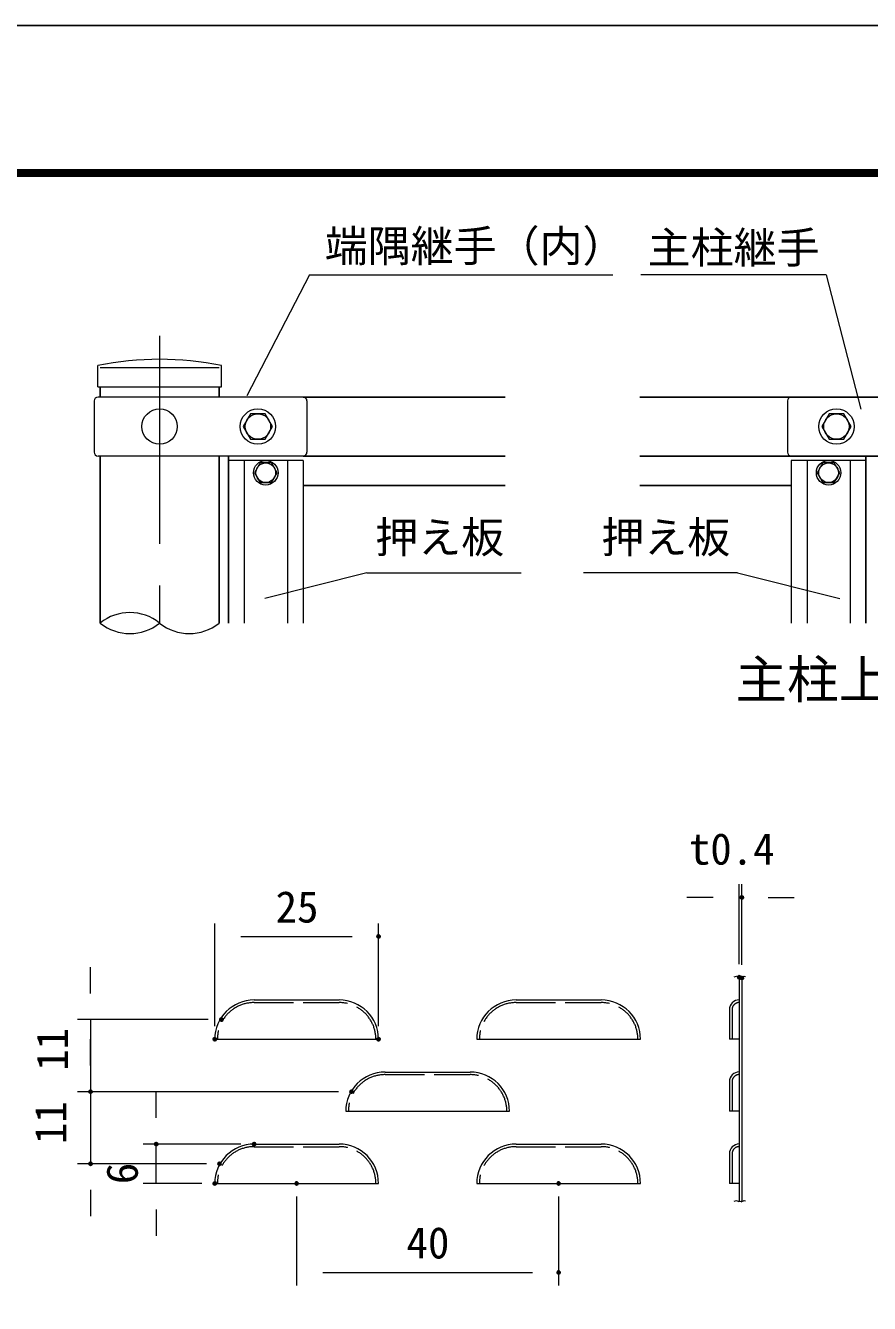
# Model space of a CAD drawing. Units: millimetres, scale not verified, with parts at other scales. Extents: x -4200 to 4200, y -2970 to 2970.
# Drawn here: x 713 to 2001, y 1019 to 2970 of the extents above; entities that cross this region are included whole.
import ezdxf
from ezdxf.enums import TextEntityAlignment as Align

# ---------------------------------------------------------------- set-up
doc = ezdxf.new("R2010")
doc.units = ezdxf.units.MM
doc.header["$LTSCALE"] = 10
doc.header["$PDMODE"] = 32
doc.header["$PDSIZE"] = 5
doc.linetypes.add('DASHED', pattern=[7.5, 6, -1.5])
doc.linetypes.add('USER1', pattern=[50.8, 31.75, -6.35, 6.35, -6.35])
for name, color, linetype, lineweight in [('0-0_D-TTL-TXT', 7, 'Continuous', 25), ('0-1_D-STR2', 7, 'Continuous', 13), ('0-2_D-STR1', 1, 'Continuous', 25), ('0-3_D-STR3', 3, 'Continuous', 13), ('0-5_D-BMK', 2, 'USER1', 13), ('0-7_D-STR-DIM', 7, 'Continuous', 13), ('0-9_Defpoints', 8, 'Continuous', 25), ('0-A_D-STR-TXT', 7, 'Continuous', 13), ('0-C_D-TTL', 7, 'Continuous', 25)]:
    doc.layers.add(name, color=color, linetype=linetype, lineweight=lineweight)
doc.styles.add('ＭＳ ゴシック', font='')
doc.styles.get('ＭＳ ゴシック').set_extended_font_data('MS Gothic')

msp = doc.modelspace()

# ---------------------------------------------------------------- linework, layer by layer
at = {"layer": '0-1_D-STR2'}
for p, q in [((1802.26, 1517.67), (1802.26, 1175.25)), ((1806.26, 1517.67), (1806.26, 1175.25)), ((1061.49, 1482.68), (1191.49, 1482.68)), ((1461.49, 1482.68), (1591.49, 1482.68)), ((1787.26, 1467.8), (1787.26, 1422.68)), ((1001.49, 1422.68), (1251.49, 1422.68)), ((1401.49, 1422.68), (1651.49, 1422.68)), ((1802.26, 1422.68), (1787.26, 1422.68)), ((1261.49, 1372.68), (1391.49, 1372.68)), ((1787.26, 1357.8), (1787.26, 1312.68)), ((1201.49, 1312.68), (1451.49, 1312.68)), ((1802.26, 1312.68), (1787.26, 1312.68)), ((1061.49, 1262.68), (1191.49, 1262.68)), ((1461.49, 1262.68), (1591.49, 1262.68)), ((1787.26, 1247.8), (1787.26, 1202.68)), ((1001.49, 1202.68), (1251.49, 1202.68)), ((1401.49, 1202.68), (1651.49, 1202.68)), ((1802.26, 1202.68), (1787.26, 1202.68))]:
    msp.add_line(p, q, dxfattribs=at)
for centre, radius, start, end in [((1061.49, 1422.68), 60, 90, 180), ((1191.49, 1422.68), 60, 0, 90), ((1461.49, 1422.68), 60, 90, 180), ((1591.49, 1422.68), 60, 0, 90), ((1802.26, 1467.8), 15, 90, 180), ((1261.49, 1312.68), 60, 90, 180), ((1391.49, 1312.68), 60, 0, 90), ((1802.26, 1357.8), 15, 90, 180), ((1061.49, 1202.68), 60, 90, 180), ((1191.49, 1202.68), 60, 0, 90), ((1461.49, 1202.68), 60, 90, 180), ((1591.49, 1202.68), 60, 0, 90), ((1802.26, 1247.8), 15, 90, 180)]:
    msp.add_arc(centre, radius, start, end, dxfattribs=at)
at = {"layer": '0-2_D-STR1'}
for p, q in [((826.54, 2418.62), (826.54, 2403)), ((826.54, 2413), (826.54, 2403)), ((1008.04, 2418.62), (1008.04, 2403)), ((1136.29, 2403), (1444.86, 2403)), ((1650.67, 2403), (1881.67, 2403)), ((1650.67, 2403), (2550.67, 2403)), ((826.54, 2313), (826.54, 2058)), ((1008.04, 2313), (1008.04, 2058)), ((1022.29, 2058), (1022.29, 2313)), ((1136.29, 2313), (1444.86, 2313)), ((1650.67, 2313), (1881.67, 2313)), ((1650.67, 2313), (2550.67, 2313)), ((1995.67, 2058), (1995.67, 2313)), ((1136.29, 2268), (1444.86, 2268)), ((1650.67, 2268), (1881.67, 2268))]:
    msp.add_line(p, q, dxfattribs=at)
at = {"layer": '0-3_D-STR3'}
for p, q in [((822.94, 2418.62), (822.94, 2451.26)), ((826.54, 2448), (1008.04, 2448)), ((1011.64, 2418.62), (1011.64, 2451.26)), ((822.94, 2418.62), (1011.64, 2418.62)), ((1136.29, 2403), (823.3, 2403)), ((1881.67, 2403), (2319.67, 2403)), ((817.3, 2397), (817.3, 2319)), ((1142.29, 2397), (1142.29, 2319)), ((1875.67, 2397), (1875.67, 2319)), ((1136.29, 2313), (823.3, 2313)), ((1136.29, 2306.25), (1022.29, 2306.25)), ((1022.29, 2306.25), (1022.29, 2058)), ((1046.29, 2306.25), (1046.29, 2058)), ((1112.29, 2306.25), (1112.29, 2058)), ((1136.29, 2306.25), (1136.29, 2058)), ((1881.67, 2313), (2319.67, 2313)), ((1995.67, 2306.25), (1881.67, 2306.25)), ((1881.67, 2306.25), (1881.67, 2058)), ((1905.67, 2306.25), (1905.67, 2058)), ((1971.67, 2306.25), (1971.67, 2058)), ((1995.67, 2306.25), (1995.67, 2058))]:
    msp.add_line(p, q, dxfattribs=at)
at = {"layer": '0-3_D-STR3', "linetype": 'DASHED'}
for p, q in [((1061.49, 1478.68), (1191.49, 1478.68)), ((1461.49, 1478.68), (1591.49, 1478.68)), ((1791.26, 1467.8), (1791.26, 1422.68)), ((1261.49, 1368.68), (1391.49, 1368.68)), ((1791.26, 1357.8), (1791.26, 1312.68)), ((1061.49, 1258.68), (1191.49, 1258.68)), ((1461.49, 1258.68), (1591.49, 1258.68)), ((1791.26, 1247.8), (1791.26, 1202.68))]:
    msp.add_line(p, q, dxfattribs=at)
at = {"layer": '0-3_D-STR3'}
for points in [[(1089.79, 2358), (1078.57, 2377.5), (1056.02, 2377.5), (1044.79, 2358), (1056.02, 2338.5), (1078.57, 2338.5)], [(1973.17, 2358), (1961.94, 2377.5), (1939.39, 2377.5), (1928.17, 2358), (1939.39, 2338.5), (1961.94, 2338.5)], [(1096.61, 2287.5), (1087.95, 2302.5), (1070.63, 2302.5), (1061.97, 2287.5), (1070.63, 2272.5), (1087.95, 2272.5)], [(1955.99, 2287.5), (1947.33, 2302.5), (1930.01, 2302.5), (1921.35, 2287.5), (1930.01, 2272.5), (1947.33, 2272.5)]]:
    msp.add_lwpolyline(points, close=True, dxfattribs=at)
for centre, radius in [((917.29, 2358), 27), ((1067.29, 2358), 27), ((1950.67, 2358), 27), ((1067.29, 2358), 19.5), ((1950.67, 2358), 19.5), ((1079.29, 2287.5), 18.75), ((1079.29, 2287.5), 15), ((1938.67, 2287.5), 18.75), ((1938.67, 2287.5), 15)]:
    msp.add_circle(centre, radius, dxfattribs=at)
for centre, radius, start, end in [((917.29, 1980.62), 480, 78.66399, 101.33601), ((823.3, 2397), 6, 90, 180), ((1136.29, 2397), 6, 0, 90), ((1881.67, 2397), 6, 90, 180), ((823.3, 2319), 6, 180, 270), ((1136.29, 2319), 6, 270, 0), ((1881.67, 2319), 6, 180, 270)]:
    msp.add_arc(centre, radius, start, end, dxfattribs=at)
at = {"layer": '0-3_D-STR3', "linetype": 'DASHED'}
for centre, radius, start, end in [((1061.49, 1422.68), 56, 90, 180), ((1191.49, 1422.68), 56, 0, 90), ((1461.49, 1422.68), 56, 90, 180), ((1591.49, 1422.68), 56, 0, 90), ((1802.26, 1467.8), 11, 90, 180), ((1261.49, 1312.68), 56, 90, 180), ((1391.49, 1312.68), 56, 0, 90), ((1802.26, 1357.8), 11, 90, 180), ((1061.49, 1202.68), 56, 90, 180), ((1191.49, 1202.68), 56, 0, 90), ((1461.49, 1202.68), 56, 90, 180), ((1591.49, 1202.68), 56, 0, 90), ((1802.26, 1247.8), 11, 90, 180)]:
    msp.add_arc(centre, radius, start, end, dxfattribs=at)
at = {"layer": '0-5_D-BMK'}
msp.add_line((917.29, 2496.39), (917.29, 2058), dxfattribs=at)
at = {"layer": '0-7_D-STR-DIM'}
for p, q in [((1802.26, 1537.39), (1802.26, 1659.29)), ((1806.26, 1536.16), (1806.26, 1659.29)), ((1762.26, 1639.29), (1722.26, 1639.29)), ((1802.26, 1639.29), (1806.26, 1639.29)), ((1846.26, 1639.29), (1886.26, 1639.29)), ((1001.49, 1442.68), (1001.49, 1599.62)), ((1251.49, 1442.68), (1251.49, 1599.62)), ((1041.49, 1579.62), (1211.49, 1579.62)), ((811.8, 1492.68), (811.8, 1532.68)), ((991.56, 1452.68), (791.8, 1452.68)), ((811.8, 1452.68), (811.8, 1342.68)), ((811.8, 1382.68), (811.8, 1422.68)), ((1190.38, 1342.68), (791.8, 1342.68)), ((1190.38, 1342.68), (791.8, 1342.68)), ((811.8, 1342.68), (811.8, 1232.68)), ((912.2, 1302.68), (912.2, 1342.68)), ((811.8, 1302.68), (811.8, 1262.68)), ((1041.49, 1262.68), (892.2, 1262.68)), ((912.2, 1202.68), (912.2, 1262.68)), ((988.72, 1232.68), (791.8, 1232.68)), ((811.8, 1192.68), (811.8, 1152.68)), ((981.49, 1202.68), (892.2, 1202.68)), ((1126.49, 1182.68), (1126.49, 1046.84)), ((1526.49, 1182.68), (1526.49, 1046.84)), ((912.2, 1162.68), (912.2, 1122.68)), ((1166.49, 1066.84), (1486.49, 1066.84))]:
    msp.add_line(p, q, dxfattribs=at)
for points in [[(1794.54, 1518.05), (1798.17, 1519.05), (1801.48, 1517.24), (1807, 1518.27), (1804.92, 1516.97), (1809.89, 1519.05), (1811.83, 1518.27)], [(1794.54, 1175.62), (1798.17, 1176.62), (1801.48, 1174.81), (1807, 1175.85), (1804.92, 1174.55), (1809.89, 1176.62), (1811.83, 1175.85)]]:
    msp.add_lwpolyline(points, dxfattribs=at)
for centre, start, end in [((871.92, 2002.02), 50.97549, 129.02451), ((871.92, 2113.99), 230.97549, 309.02451), ((962.67, 2113.99), 230.97549, 309.02451)]:
    msp.add_arc(centre, 72.06, start, end, dxfattribs=at)
at = {"layer": '0-9_Defpoints'}
for p in [(1806.26, 1639.29), (1251.49, 1579.62), (1802.26, 1517.39), (1806.26, 1516.16), (1011.56, 1452.68), (1001.49, 1422.68), (1251.49, 1422.68), (811.8, 1342.68), (1210.38, 1342.68), (912.2, 1262.68), (1061.49, 1262.68), (811.8, 1232.68), (1008.72, 1232.68), (1001.49, 1202.68), (1126.49, 1202.68), (1526.49, 1202.68), (1526.49, 1066.84)]:
    msp.add_point(p, dxfattribs=at)
at = {"layer": '0-A_D-STR-TXT'}
for p, q in [((1145.92, 2589.36), (1050.22, 2404.78)), ((1145.92, 2589.36), (1609.42, 2589.36)), ((1934.72, 2589.36), (1651.97, 2589.36)), ((1934.72, 2589.36), (1987.93, 2384.5)), ((1233.77, 2134.85), (1077.81, 2095.66)), ((1233.77, 2134.85), (1469.02, 2134.85)), ((1799.67, 2134.85), (1564.42, 2134.85)), ((1799.67, 2134.85), (1955.64, 2095.66))]:
    msp.add_line(p, q, dxfattribs=at)
at = {"layer": '0-C_D-TTL', "color": 2}
msp.add_lwpolyline([(-4200.2, 2970.1), (4199.8, 2970.1), (4199.8, -2969.9), (-4200.2, -2969.9)], close=True, dxfattribs=at)
at = {"layer": '0-C_D-TTL'}
for points in [[(-3930.2, 2750.1), (3929.8, 2750.1), (3929.8, -2749.9), (-3930.2, -2749.9)], [(-3927.7, 2747.6), (3927.3, 2747.6), (3927.3, -2747.4), (-3927.7, -2747.4)], [(-3925.2, 2745.1), (3924.8, 2745.1), (3924.8, -2744.9), (-3925.2, -2744.9)], [(-3922.7, 2742.6), (3922.3, 2742.6), (3922.3, -2742.4), (-3922.7, -2742.4)], [(-3920.2, 2740.1), (3919.8, 2740.1), (3919.8, -2739.9), (-3920.2, -2739.9)]]:
    msp.add_lwpolyline(points, close=True, dxfattribs=at)

# ---------------------------------------------------------------- texts
at = {"layer": '0-0_D-TTL-TXT', "style": 'ＭＳ ゴシック'}
msp.add_text('主柱上段取付詳細', height=57.7, dxfattribs=at).set_placement((1796.41, 1925.71), align=Align.BOTTOM_LEFT)
at = {"layer": '0-7_D-STR-DIM', "style": 'ＭＳ ゴシック'}
for s, p in [('t0.4', (1725.32, 1674.81)), ('25', (1094.39, 1586.37)), ('40', (1294.24, 1073.59))]:
    msp.add_text(s, height=48.09, dxfattribs=at).set_placement(p, align=Align.BOTTOM_LEFT)
for s, p in [('11', (791.92, 1374.56)), ('11', (789.33, 1262.5)), ('6', (898.4, 1201.45))]:
    msp.add_text(s, height=48.09, rotation=90, dxfattribs=at).set_placement(p, align=Align.BOTTOM_LEFT)
at = {"layer": '0-A_D-STR-TXT', "style": 'ＭＳ ゴシック'}
for s, p in [('端隅継手（内）', (1169.37, 2595.13)), ('主柱継手', (1662.47, 2592.63)), ('押え板', (1246.57, 2150.54)), ('押え板', (1591.67, 2150.54))]:
    msp.add_text(s, height=48.09, dxfattribs=at).set_placement(p, align=Align.BOTTOM_LEFT)

doc.saveas('drawing.dxf')
